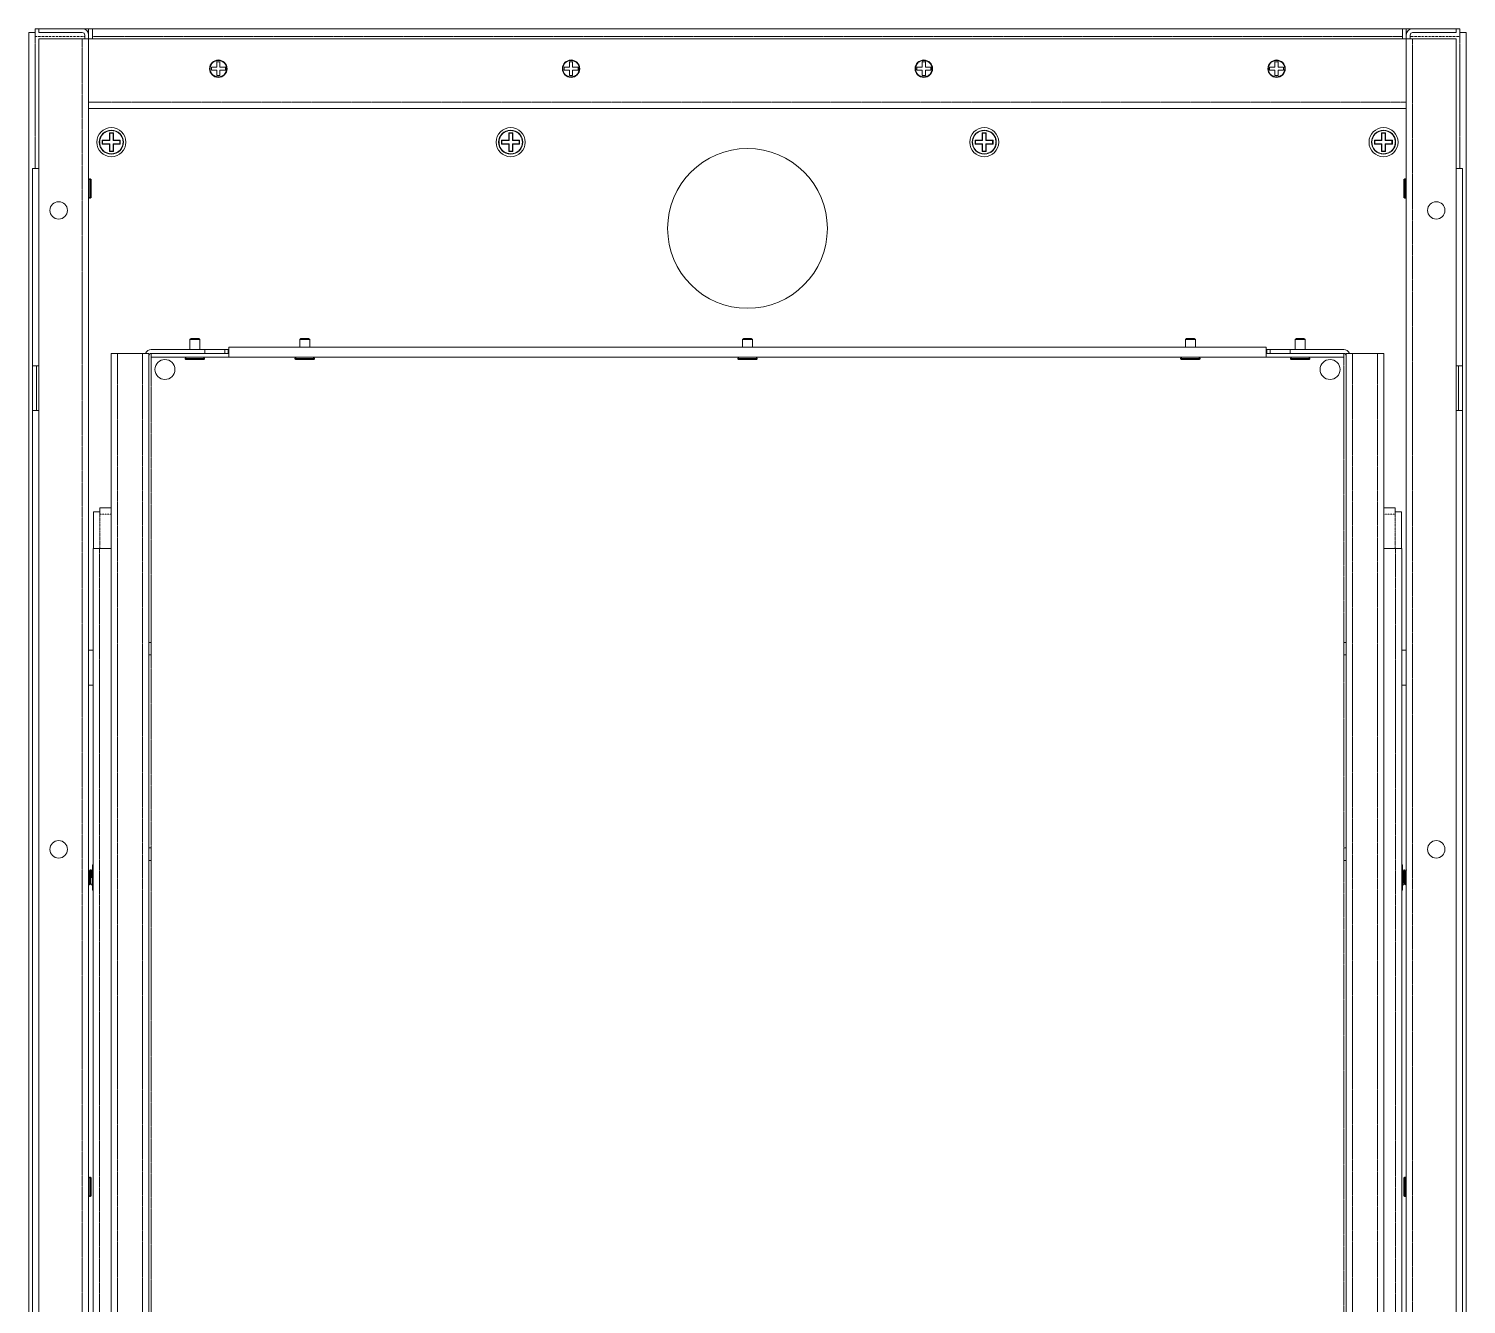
# Model space of a CAD drawing. Header units: millimetres. Extents: x 27602 to 523849, y 322139 to 568360.
# Drawn here: x 442431 to 460431, y 552182 to 568151 of the extents above; entities that cross this region are included whole.
import ezdxf

# ---------------------------------------------------------------- set-up
doc = ezdxf.new("R2010")
doc.units = ezdxf.units.MM
doc.linetypes.add('PHANTOM', pattern=[20, 10, -2, 2, -2, 2, -2])

msp = doc.modelspace()

# ---------------------------------------------------------------- linework, layer by layer
at = {"color": 7, "lineweight": 13, "ltscale": 0.03937}
for p, q in [((442431, 539901), (442431, 568103)), ((443229, 568151), (459633, 568151)), ((460431, 539901), (460431, 568103)), ((442556, 568026), (442556, 539401)), ((459681, 568026), (443181, 568026)), ((443181, 568026), (443181, 567230)), ((459681, 568026), (459681, 567230)), ((460306, 539401), (460306, 568026)), ((443181, 567230), (443181, 539276)), ((459602, 567151), (443260, 567151)), ((459681, 539276), (459681, 567151)), ((442479, 566401), (442479, 563932)), ((460383, 563932), (460383, 566401)), ((457928, 564165), (444935, 564165)), ((443464, 564087), (443464, 544151)), ((443935, 564056), (443935, 544151)), ((443966, 564087), (444935, 564087)), ((443966, 564039), (444935, 564039)), ((457928, 564039), (444935, 564039)), ((458897, 564087), (457928, 564087)), ((458897, 564039), (457928, 564039)), ((458928, 564056), (458928, 544151)), ((459399, 564087), (459399, 544151)), ((442479, 563370), (442479, 543932)), ((460383, 543932), (460383, 563370)), ((443238, 544151), (443238, 561643)), ((459625, 544151), (459625, 561643))]:
    msp.add_line(p, q, dxfattribs=at)
at = {"color": 7, "lineweight": 13, "ltscale": 0.001975}
for p, q in [((442431, 568103), (442510, 568103)), ((460352, 568103), (460431, 568103)), ((443102, 568026), (443181, 568026)), ((459760, 568026), (459681, 568026)), ((443181, 567151), (443181, 567230)), ((459681, 567151), (459681, 567230)), ((443260, 567151), (443181, 567151)), ((443260, 567151), (443181, 567151)), ((459681, 567151), (459602, 567151)), ((459681, 567151), (459602, 567151)), ((443543, 564087), (443464, 564087)), ((443935, 564087), (443856, 564087)), ((459007, 564087), (458928, 564087)), ((459399, 564087), (459320, 564087)), ((443323, 562103), (443244, 562103)), ((459619, 562103), (459540, 562103)), ((443238, 561643), (443317, 561643)), ((459546, 561643), (459625, 561643))]:
    msp.add_line(p, q, dxfattribs=at)
at = {"color": 7, "lineweight": 13, "ltscale": 0.000749243}
for p, q in [((442510, 568121), (442510, 568151)), ((460352, 568121), (460352, 568151))]:
    msp.add_line(p, q, dxfattribs=at)
at = {"color": 7, "lineweight": 13, "ltscale": 0.00115}
for p, q in [((442510, 568151), (442556, 568151)), ((443133, 568026), (443133, 568072)), ((443181, 568026), (443181, 568072)), ((459681, 568072), (459681, 568026)), ((459729, 568072), (459729, 568026))]:
    msp.add_line(p, q, dxfattribs=at)
at = {"color": 7, "lineweight": 13, "ltscale": 0.000450795}
msp.add_line((442510, 568103), (442510, 568121), dxfattribs=at)
at = {"color": 7, "lineweight": 13, "ltscale": 0.0012}
for p, q in [((442510, 568055), (442510, 568103)), ((442556, 568151), (442556, 568103)), ((443181, 568151), (443229, 568151)), ((459681, 568151), (459633, 568151)), ((460306, 568151), (460306, 568103)), ((460352, 568055), (460352, 568103)), ((444637, 564135), (444637, 564087)), ((444887, 564135), (444887, 564087)), ((444929, 564087), (444929, 564135)), ((457935, 564087), (457935, 564135)), ((457976, 564135), (457976, 564087)), ((458226, 564135), (458226, 564087)), ((443966, 564039), (443966, 564087)), ((458897, 564039), (458897, 564087))]:
    msp.add_line(p, q, dxfattribs=at)
at = {"color": 7, "lineweight": 13, "ltscale": 0.01365}
for p, q in [((442556, 568151), (443102, 568151)), ((442556, 568103), (443102, 568103)), ((460306, 568151), (459760, 568151)), ((460306, 568103), (459760, 568103)), ((442556, 568026), (443102, 568026)), ((460306, 568026), (459760, 568026))]:
    msp.add_line(p, q, dxfattribs=at)
at = {"color": 7, "lineweight": 13, "ltscale": 0.001928}
msp.add_line((443104, 568151), (443181, 568151), dxfattribs=at)
at = {"color": 7, "lineweight": 13, "ltscale": 0.003125}
for p, q in [((443181, 568026), (443181, 568151)), ((443229, 568026), (443229, 568151)), ((459633, 568026), (459633, 568151)), ((459681, 568026), (459681, 568151))]:
    msp.add_line(p, q, dxfattribs=at)
at = {"color": 7, "lineweight": 13, "ltscale": 0.001929}
msp.add_line((459681, 568151), (459758, 568151), dxfattribs=at)
at = {"color": 7, "lineweight": 13, "ltscale": 0.001149}
msp.add_line((460306, 568151), (460352, 568151), dxfattribs=at)
at = {"color": 7, "lineweight": 13, "ltscale": 0.001651}
msp.add_line((460352, 568055), (460352, 568121), dxfattribs=at)
at = {"color": 7, "linetype": 'PHANTOM', "lineweight": 13, "ltscale": 0.03937}
for p, q in [((442510, 566401), (442510, 568055)), ((443102, 568026), (443102, 539276)), ((443229, 568055), (459633, 568055)), ((459760, 539276), (459760, 568026)), ((460352, 566401), (460352, 568055)), ((459681, 567230), (443181, 567230)), ((443543, 564087), (443543, 544151)), ((443856, 564087), (443856, 544151)), ((443966, 564056), (443966, 544151)), ((458897, 564039), (458897, 544151)), ((459007, 564087), (459007, 544151)), ((459320, 564087), (459320, 544151)), ((443317, 544151), (443317, 561643)), ((459546, 544151), (459546, 561643))]:
    msp.add_line(p, q, dxfattribs=at)
at = {"color": 7, "linetype": 'PHANTOM', "lineweight": 13, "ltscale": 0.015576}
msp.add_line((442510, 568055), (443133, 568055), dxfattribs=at)
at = {"color": 7, "linetype": 'PHANTOM', "lineweight": 13, "ltscale": 0.015574}
msp.add_line((459729, 568055), (460352, 568055), dxfattribs=at)
at = {"color": 7, "lineweight": 13, "ltscale": 0.001687}
for p, q in [((444785, 567739), (444785, 567671)), ((444825, 567671), (444825, 567739)), ((449202, 567739), (449202, 567671)), ((449242, 567671), (449242, 567739)), ((453619, 567739), (453619, 567671)), ((453659, 567671), (453659, 567739)), ((458036, 567739), (458036, 567671)), ((458076, 567671), (458076, 567739)), ((444785, 567671), (444718, 567671)), ((444718, 567631), (444785, 567631)), ((449310, 567671), (449242, 567671)), ((449242, 567631), (449310, 567631)), ((458144, 567671), (458076, 567671)), ((458076, 567631), (458144, 567631))]:
    msp.add_line(p, q, dxfattribs=at)
at = {"color": 7, "lineweight": 13, "ltscale": 0.000999991}
for p, q in [((444825, 567739), (444785, 567739)), ((453659, 567739), (453619, 567739)), ((458076, 567739), (458036, 567739)), ((444718, 567671), (444718, 567631)), ((444785, 567564), (444825, 567564)), ((444893, 567631), (444893, 567671)), ((449135, 567671), (449135, 567631)), ((449310, 567631), (449310, 567671)), ((453552, 567671), (453552, 567631)), ((453619, 567564), (453659, 567564)), ((453727, 567631), (453727, 567671)), ((457969, 567671), (457969, 567631)), ((458036, 567564), (458076, 567564)), ((458144, 567631), (458144, 567671))]:
    msp.add_line(p, q, dxfattribs=at)
at = {"color": 7, "lineweight": 13, "ltscale": 0.001}
for p, q in [((449242, 567739), (449202, 567739)), ((449202, 567564), (449242, 567564))]:
    msp.add_line(p, q, dxfattribs=at)
at = {"color": 7, "lineweight": 13, "ltscale": 0.001688}
for p, q in [((444785, 567631), (444785, 567564)), ((444893, 567671), (444825, 567671)), ((444825, 567631), (444893, 567631)), ((444825, 567564), (444825, 567631)), ((449202, 567671), (449135, 567671)), ((449135, 567631), (449202, 567631)), ((449202, 567631), (449202, 567564)), ((449242, 567564), (449242, 567631)), ((453619, 567671), (453552, 567671)), ((453552, 567631), (453619, 567631)), ((453619, 567631), (453619, 567564)), ((453727, 567671), (453659, 567671)), ((453659, 567631), (453727, 567631)), ((453659, 567564), (453659, 567631)), ((458036, 567671), (457969, 567671)), ((457969, 567631), (458036, 567631)), ((458036, 567631), (458036, 567564)), ((458076, 567564), (458076, 567631))]:
    msp.add_line(p, q, dxfattribs=at)
at = {"color": 7, "lineweight": 13, "ltscale": 0.00225}
for p, q in [((443441, 566846), (443441, 566756)), ((443446, 566842), (443446, 566752)), ((443487, 566752), (443487, 566842)), ((443491, 566756), (443491, 566846)), ((448441, 566846), (448441, 566756)), ((448446, 566842), (448446, 566752)), ((448487, 566752), (448487, 566842)), ((448491, 566756), (448491, 566846)), ((454371, 566846), (454371, 566756)), ((454376, 566842), (454376, 566752)), ((454417, 566752), (454417, 566842)), ((454421, 566756), (454421, 566846)), ((459371, 566846), (459371, 566756)), ((459376, 566842), (459376, 566752)), ((459417, 566752), (459417, 566842)), ((459421, 566756), (459421, 566846)), ((443441, 566756), (443351, 566756)), ((443351, 566706), (443441, 566706)), ((443446, 566752), (443356, 566752)), ((443356, 566710), (443446, 566710)), ((443441, 566706), (443441, 566616)), ((443446, 566710), (443446, 566620)), ((443487, 566620), (443487, 566710)), ((443491, 566616), (443491, 566706)), ((448441, 566756), (448351, 566756)), ((448351, 566706), (448441, 566706)), ((448446, 566752), (448356, 566752)), ((448356, 566710), (448446, 566710)), ((448441, 566706), (448441, 566616)), ((448446, 566710), (448446, 566620)), ((448487, 566620), (448487, 566710)), ((448491, 566616), (448491, 566706)), ((454371, 566756), (454281, 566756)), ((454281, 566706), (454371, 566706)), ((454376, 566752), (454286, 566752)), ((454286, 566710), (454376, 566710)), ((454371, 566706), (454371, 566616)), ((454376, 566710), (454376, 566620)), ((454417, 566620), (454417, 566710)), ((454421, 566616), (454421, 566706)), ((459371, 566756), (459281, 566756)), ((459281, 566706), (459371, 566706)), ((459376, 566752), (459286, 566752)), ((459286, 566710), (459376, 566710)), ((459371, 566706), (459371, 566616)), ((459376, 566710), (459376, 566620)), ((459417, 566620), (459417, 566710)), ((459421, 566616), (459421, 566706))]:
    msp.add_line(p, q, dxfattribs=at)
at = {"color": 7, "lineweight": 13, "ltscale": 0.00125}
for p, q in [((443491, 566846), (443441, 566846)), ((448491, 566846), (448441, 566846)), ((454421, 566846), (454371, 566846)), ((459421, 566846), (459371, 566846)), ((443351, 566756), (443351, 566706)), ((443576, 566706), (443576, 566756)), ((448351, 566756), (448351, 566706)), ((448576, 566706), (448576, 566756)), ((454281, 566756), (454281, 566706)), ((454506, 566706), (454506, 566756)), ((459281, 566756), (459281, 566706)), ((459506, 566706), (459506, 566756)), ((443441, 566616), (443491, 566616)), ((448441, 566616), (448491, 566616)), ((454371, 566616), (454421, 566616)), ((459371, 566616), (459421, 566616))]:
    msp.add_line(p, q, dxfattribs=at)
at = {"color": 7, "lineweight": 13, "ltscale": 0.000154729}
for p, q in [((443441, 566846), (443446, 566842)), ((443491, 566846), (443487, 566842)), ((448491, 566846), (448487, 566842)), ((454371, 566846), (454376, 566842)), ((443441, 566706), (443446, 566710)), ((443491, 566706), (443487, 566710)), ((443576, 566706), (443571, 566710)), ((448351, 566706), (448356, 566710)), ((448491, 566706), (448487, 566710)), ((448576, 566706), (448571, 566710)), ((454371, 566706), (454376, 566710)), ((454506, 566706), (454501, 566710))]:
    msp.add_line(p, q, dxfattribs=at)
at = {"color": 7, "lineweight": 13, "ltscale": 0.001031}
for p, q in [((443487, 566842), (443446, 566842)), ((448487, 566842), (448446, 566842)), ((454417, 566842), (454376, 566842)), ((459417, 566842), (459376, 566842)), ((443356, 566752), (443356, 566710)), ((443571, 566710), (443571, 566752)), ((448356, 566752), (448356, 566710)), ((448571, 566710), (448571, 566752)), ((454286, 566752), (454286, 566710)), ((454501, 566710), (454501, 566752)), ((459286, 566752), (459286, 566710)), ((459501, 566710), (459501, 566752)), ((443446, 566620), (443487, 566620)), ((448446, 566620), (448487, 566620)), ((454376, 566620), (454417, 566620)), ((459376, 566620), (459417, 566620))]:
    msp.add_line(p, q, dxfattribs=at)
at = {"color": 7, "lineweight": 13, "ltscale": 0.000154707}
for p, q in [((448441, 566846), (448446, 566842)), ((454421, 566846), (454417, 566842)), ((459421, 566846), (459417, 566842)), ((448441, 566706), (448446, 566710)), ((454281, 566706), (454286, 566710)), ((454421, 566706), (454417, 566710)), ((459281, 566706), (459286, 566710)), ((459421, 566706), (459417, 566710))]:
    msp.add_line(p, q, dxfattribs=at)
at = {"color": 7, "lineweight": 13, "ltscale": 0.00015475}
for p, q in [((459371, 566846), (459376, 566842)), ((459371, 566706), (459376, 566710)), ((459506, 566706), (459501, 566710))]:
    msp.add_line(p, q, dxfattribs=at)
at = {"color": 7, "lineweight": 13, "ltscale": 0.000154633}
msp.add_line((443351, 566756), (443356, 566752), dxfattribs=at)
at = {"color": 7, "lineweight": 13, "ltscale": 0.000154718}
msp.add_line((443351, 566706), (443356, 566710), dxfattribs=at)
at = {"color": 7, "lineweight": 13, "ltscale": 0.000154644}
for p, q in [((443441, 566756), (443446, 566752)), ((443491, 566756), (443487, 566752)), ((443576, 566756), (443571, 566752)), ((448351, 566756), (448356, 566752)), ((448491, 566756), (448487, 566752)), ((448576, 566756), (448571, 566752)), ((454371, 566756), (454376, 566752)), ((454506, 566756), (454501, 566752)), ((443441, 566616), (443446, 566620)), ((443491, 566616), (443487, 566620)), ((448491, 566616), (448487, 566620)), ((454371, 566616), (454376, 566620))]:
    msp.add_line(p, q, dxfattribs=at)
at = {"color": 7, "lineweight": 13, "ltscale": 0.002107}
for p, q in [((443571, 566752), (443487, 566752)), ((443487, 566710), (443571, 566710)), ((443576, 566756), (443491, 566756)), ((443491, 566706), (443576, 566706)), ((448571, 566752), (448487, 566752)), ((448487, 566710), (448571, 566710)), ((448576, 566756), (448491, 566756)), ((448491, 566706), (448576, 566706)), ((454501, 566752), (454417, 566752)), ((454417, 566710), (454501, 566710)), ((454506, 566756), (454421, 566756)), ((454421, 566706), (454506, 566706)), ((459501, 566752), (459417, 566752)), ((459417, 566710), (459501, 566710)), ((459506, 566756), (459421, 566756)), ((459421, 566706), (459506, 566706))]:
    msp.add_line(p, q, dxfattribs=at)
at = {"color": 7, "lineweight": 13, "ltscale": 0.000154623}
for p, q in [((448441, 566756), (448446, 566752)), ((454281, 566756), (454286, 566752)), ((454421, 566756), (454417, 566752)), ((459281, 566756), (459286, 566752)), ((459421, 566756), (459417, 566752)), ((448441, 566616), (448446, 566620)), ((454421, 566616), (454417, 566620)), ((459421, 566616), (459417, 566620))]:
    msp.add_line(p, q, dxfattribs=at)
at = {"color": 7, "lineweight": 13, "ltscale": 0.000154665}
for p, q in [((459371, 566756), (459376, 566752)), ((459506, 566756), (459501, 566752)), ((459371, 566616), (459376, 566620))]:
    msp.add_line(p, q, dxfattribs=at)
at = {"color": 7, "lineweight": 13, "ltscale": 0.001925}
for p, q in [((442556, 566401), (442479, 566401)), ((460306, 566401), (460383, 566401)), ((442556, 563932), (442479, 563932)), ((460306, 563932), (460383, 563932)), ((442556, 563370), (442479, 563370)), ((460306, 563370), (460383, 563370))]:
    msp.add_line(p, q, dxfattribs=at)
at = {"color": 7, "lineweight": 13, "ltscale": 0.0005304}
for p, q in [((443181, 566259), (443196, 566274)), ((443181, 566044), (443196, 566029))]:
    msp.add_line(p, q, dxfattribs=at)
at = {"color": 7, "lineweight": 13, "ltscale": 0.000124999}
for p, q in [((443201, 566274), (443196, 566274)), ((443201, 566029), (443196, 566029)), ((443201, 553774), (443196, 553774)), ((443201, 553529), (443196, 553529))]:
    msp.add_line(p, q, dxfattribs=at)
at = {"color": 7, "lineweight": 13, "ltscale": 0.006125}
for p, q in [((443196, 566274), (443196, 566029)), ((443201, 566274), (443201, 566029)), ((459661, 566029), (459661, 566274)), ((459666, 566029), (459666, 566274)), ((443196, 553774), (443196, 553529)), ((443201, 553774), (443201, 553529)), ((459661, 553529), (459661, 553774)), ((459666, 553529), (459666, 553774))]:
    msp.add_line(p, q, dxfattribs=at)
at = {"color": 7, "lineweight": 13, "ltscale": 0.000353582}
for p, q in [((443211, 566264), (443201, 566274)), ((443211, 566039), (443201, 566029))]:
    msp.add_line(p, q, dxfattribs=at)
at = {"color": 7, "lineweight": 13, "ltscale": 0.005625}
for p, q in [((443211, 566264), (443211, 566039)), ((459651, 566039), (459651, 566264)), ((443211, 553764), (443211, 553539)), ((459651, 553539), (459651, 553764))]:
    msp.add_line(p, q, dxfattribs=at)
at = {"color": 7, "lineweight": 13, "ltscale": 0.00035355}
for p, q in [((459651, 566264), (459661, 566274)), ((459651, 566039), (459661, 566029))]:
    msp.add_line(p, q, dxfattribs=at)
at = {"color": 7, "lineweight": 13, "ltscale": 0.000125014}
for p, q in [((459661, 566274), (459666, 566274)), ((459661, 566029), (459666, 566029)), ((459661, 553774), (459666, 553774)), ((459661, 553529), (459666, 553529))]:
    msp.add_line(p, q, dxfattribs=at)
at = {"color": 7, "lineweight": 13, "ltscale": 0.000530389}
for p, q in [((459681, 566259), (459666, 566274)), ((459681, 566044), (459666, 566029))]:
    msp.add_line(p, q, dxfattribs=at)
at = {"color": 7, "lineweight": 13, "ltscale": 0.005375}
for p, q in [((459681, 566044), (459681, 566259)), ((459681, 553544), (459681, 553759))]:
    msp.add_line(p, q, dxfattribs=at)
at = {"color": 7, "lineweight": 13, "ltscale": 0.016775}
for p, q in [((443966, 564135), (444637, 564135)), ((458226, 564135), (458897, 564135)), ((443966, 564087), (444637, 564087)), ((458226, 564087), (458897, 564087))]:
    msp.add_line(p, q, dxfattribs=at)
at = {"color": 7, "lineweight": 13, "ltscale": 0.000530315}
for p, q in [((444464, 564274), (444449, 564259)), ((443181, 553759), (443196, 553774)), ((443181, 553544), (443196, 553529))]:
    msp.add_line(p, q, dxfattribs=at)
at = {"color": 7, "lineweight": 13, "ltscale": 0.001562}
for p, q in [((444512, 564259), (444449, 564259)), ((445886, 564259), (445824, 564259)), ((451431, 564259), (451369, 564259)), ((451494, 564259), (451431, 564259)), ((457039, 564259), (456976, 564259))]:
    msp.add_line(p, q, dxfattribs=at)
at = {"color": 7, "lineweight": 13, "ltscale": 0.0031}
for p, q in [((444449, 564135), (444449, 564259)), ((444574, 564135), (444574, 564259)), ((458289, 564135), (458289, 564259)), ((458414, 564135), (458414, 564259))]:
    msp.add_line(p, q, dxfattribs=at)
at = {"color": 7, "lineweight": 13, "ltscale": 0.001187}
for p, q in [((444512, 564274), (444464, 564274)), ((445886, 564274), (445839, 564274)), ((456976, 564274), (456929, 564274)), ((457024, 564274), (456976, 564274)), ((458399, 564274), (458351, 564274))]:
    msp.add_line(p, q, dxfattribs=at)
at = {"color": 7, "lineweight": 13, "ltscale": 0.001188}
for p, q in [((444559, 564274), (444512, 564274)), ((445934, 564274), (445886, 564274)), ((451431, 564274), (451384, 564274)), ((451479, 564274), (451431, 564274)), ((458351, 564274), (458304, 564274))]:
    msp.add_line(p, q, dxfattribs=at)
at = {"color": 7, "lineweight": 13, "ltscale": 0.001563}
for p, q in [((444574, 564259), (444512, 564259)), ((445949, 564259), (445886, 564259)), ((456976, 564259), (456914, 564259)), ((458351, 564259), (458289, 564259)), ((458414, 564259), (458351, 564259))]:
    msp.add_line(p, q, dxfattribs=at)
at = {"color": 7, "lineweight": 13, "ltscale": 0.000530325}
for p, q in [((444559, 564274), (444574, 564259)), ((445934, 564274), (445949, 564259)), ((444404, 564039), (444389, 564024)), ((445779, 564039), (445764, 564024)), ((451324, 564039), (451309, 564024)), ((451539, 564039), (451554, 564024))]:
    msp.add_line(p, q, dxfattribs=at)
at = {"color": 7, "lineweight": 13, "ltscale": 0.00625}
for p, q in [((444637, 564135), (444887, 564135)), ((458226, 564135), (457976, 564135))]:
    msp.add_line(p, q, dxfattribs=at)
at = {"color": 7, "lineweight": 13, "ltscale": 0.001042}
for p, q in [((444887, 564135), (444929, 564135)), ((457935, 564135), (457976, 564135))]:
    msp.add_line(p, q, dxfattribs=at)
at = {"color": 7, "lineweight": 13, "ltscale": 0.000157634}
for p, q in [((444929, 564135), (444935, 564135)), ((457928, 564135), (457935, 564135))]:
    msp.add_line(p, q, dxfattribs=at)
at = {"color": 7, "lineweight": 13, "ltscale": 0.00315}
for p, q in [((444935, 564165), (444935, 564039)), ((457928, 564165), (457928, 564039))]:
    msp.add_line(p, q, dxfattribs=at)
at = {"color": 7, "lineweight": 13, "ltscale": 0.000530304}
for p, q in [((445839, 564274), (445824, 564259)), ((451384, 564274), (451369, 564259)), ((451479, 564274), (451494, 564259)), ((457024, 564274), (457039, 564259)), ((458304, 564274), (458289, 564259)), ((444619, 564039), (444634, 564024)), ((445994, 564039), (446009, 564024)), ((456869, 564039), (456854, 564024)), ((459681, 553759), (459666, 553774)), ((459681, 553544), (459666, 553529))]:
    msp.add_line(p, q, dxfattribs=at)
at = {"color": 7, "lineweight": 13, "ltscale": 0.00235}
for p, q in [((445824, 564165), (445824, 564259)), ((445949, 564165), (445949, 564259)), ((451369, 564165), (451369, 564259)), ((451494, 564165), (451494, 564259)), ((456914, 564165), (456914, 564259)), ((457039, 564165), (457039, 564259))]:
    msp.add_line(p, q, dxfattribs=at)
at = {"color": 7, "lineweight": 13, "ltscale": 0.000530347}
for p, q in [((456929, 564274), (456914, 564259)), ((458399, 564274), (458414, 564259)), ((457084, 564039), (457099, 564024)), ((458244, 564039), (458229, 564024)), ((458459, 564039), (458474, 564024))]:
    msp.add_line(p, q, dxfattribs=at)
at = {"color": 7, "lineweight": 13, "ltscale": 0.007825}
for p, q in [((443543, 564087), (443856, 564087)), ((459007, 564087), (459320, 564087))]:
    msp.add_line(p, q, dxfattribs=at)
at = {"color": 7, "lineweight": 13, "ltscale": 0.000775074}
for p, q in [((443935, 564087), (443935, 564056)), ((458928, 564087), (458928, 564056))]:
    msp.add_line(p, q, dxfattribs=at)
at = {"color": 7, "lineweight": 13, "ltscale": 0.003062}
for p, q in [((444512, 564024), (444389, 564024)), ((444512, 564019), (444389, 564019)), ((445886, 564024), (445764, 564024)), ((445886, 564019), (445764, 564019))]:
    msp.add_line(p, q, dxfattribs=at)
at = {"color": 7, "lineweight": 13, "ltscale": 0.000125074}
for p, q in [((444389, 564019), (444389, 564024)), ((444634, 564019), (444634, 564024)), ((445764, 564019), (445764, 564024)), ((446009, 564019), (446009, 564024)), ((451309, 564019), (451309, 564024)), ((451554, 564019), (451554, 564024)), ((456854, 564019), (456854, 564024)), ((457099, 564019), (457099, 564024)), ((458229, 564019), (458229, 564024)), ((458474, 564019), (458474, 564024))]:
    msp.add_line(p, q, dxfattribs=at)
at = {"color": 7, "lineweight": 13, "ltscale": 0.000353497}
for p, q in [((444399, 564009), (444389, 564019)), ((443211, 553764), (443201, 553774)), ((443211, 553539), (443201, 553529))]:
    msp.add_line(p, q, dxfattribs=at)
at = {"color": 7, "lineweight": 13, "ltscale": 0.002812}
for p, q in [((444512, 564009), (444399, 564009)), ((445886, 564009), (445774, 564009)), ((456976, 564009), (456864, 564009)), ((457089, 564009), (456976, 564009)), ((458351, 564009), (458239, 564009)), ((458464, 564009), (458351, 564009))]:
    msp.add_line(p, q, dxfattribs=at)
at = {"color": 7, "lineweight": 13, "ltscale": 0.002687}
for p, q in [((444512, 564039), (444404, 564039)), ((445886, 564039), (445779, 564039)), ((451431, 564039), (451324, 564039)), ((451539, 564039), (451431, 564039)), ((457084, 564039), (456976, 564039)), ((458351, 564039), (458244, 564039)), ((458459, 564039), (458351, 564039))]:
    msp.add_line(p, q, dxfattribs=at)
at = {"color": 7, "lineweight": 13, "ltscale": 0.002688}
for p, q in [((444619, 564039), (444512, 564039)), ((445994, 564039), (445886, 564039)), ((456976, 564039), (456869, 564039))]:
    msp.add_line(p, q, dxfattribs=at)
at = {"color": 7, "lineweight": 13, "ltscale": 0.003063}
for p, q in [((444634, 564024), (444512, 564024)), ((444634, 564019), (444512, 564019)), ((446009, 564024), (445886, 564024)), ((446009, 564019), (445886, 564019)), ((451431, 564024), (451309, 564024)), ((451431, 564019), (451309, 564019)), ((451554, 564024), (451431, 564024)), ((451554, 564019), (451431, 564019)), ((456976, 564024), (456854, 564024)), ((456976, 564019), (456854, 564019)), ((457099, 564024), (456976, 564024)), ((457099, 564019), (456976, 564019)), ((458351, 564024), (458229, 564024)), ((458351, 564019), (458229, 564019)), ((458474, 564024), (458351, 564024)), ((458474, 564019), (458351, 564019))]:
    msp.add_line(p, q, dxfattribs=at)
at = {"color": 7, "lineweight": 13, "ltscale": 0.002813}
for p, q in [((444624, 564009), (444512, 564009)), ((445999, 564009), (445886, 564009)), ((451431, 564009), (451319, 564009)), ((451544, 564009), (451431, 564009))]:
    msp.add_line(p, q, dxfattribs=at)
at = {"color": 7, "lineweight": 13, "ltscale": 0.000353487}
for p, q in [((444624, 564009), (444634, 564019)), ((445774, 564009), (445764, 564019)), ((445999, 564009), (446009, 564019)), ((451319, 564009), (451309, 564019)), ((451544, 564009), (451554, 564019))]:
    msp.add_line(p, q, dxfattribs=at)
at = {"color": 7, "lineweight": 13, "ltscale": 0.000374922}
msp.add_line((444637, 564087), (444652, 564087), dxfattribs=at)
at = {"color": 7, "lineweight": 13, "ltscale": 0.000353508}
for p, q in [((456864, 564009), (456854, 564019)), ((457089, 564009), (457099, 564019)), ((458239, 564009), (458229, 564019)), ((458464, 564009), (458474, 564019))]:
    msp.add_line(p, q, dxfattribs=at)
at = {"color": 7, "lineweight": 13, "ltscale": 0.000375042}
msp.add_line((458226, 564087), (458211, 564087), dxfattribs=at)
at = {"color": 7, "lineweight": 13, "ltscale": 0.014063}
for p, q in [((442479, 563370), (442479, 563932)), ((442527, 563370), (442527, 563932)), ((460335, 563932), (460335, 563370)), ((460383, 563932), (460383, 563370))]:
    msp.add_line(p, q, dxfattribs=at)
at = {"color": 7, "lineweight": 13, "ltscale": 0.000748882}
for p, q in [((443323, 562121), (443323, 562151)), ((459540, 562121), (459540, 562151))]:
    msp.add_line(p, q, dxfattribs=at)
at = {"color": 7, "lineweight": 13, "ltscale": 0.003525}
msp.add_line((443323, 562151), (443464, 562151), dxfattribs=at)
at = {"color": 7, "lineweight": 13, "ltscale": 0.003512}
msp.add_line((459399, 562151), (459540, 562151), dxfattribs=at)
at = {"color": 7, "lineweight": 13, "ltscale": 0.011512}
for p, q in [((443244, 562103), (443244, 561643)), ((459619, 562103), (459619, 561643))]:
    msp.add_line(p, q, dxfattribs=at)
at = {"color": 7, "lineweight": 13, "ltscale": 0.000451156}
msp.add_line((443323, 562103), (443323, 562121), dxfattribs=at)
at = {"color": 7, "lineweight": 13, "ltscale": 0.000774954}
for p, q in [((443323, 562103), (443323, 562072)), ((459540, 562103), (459540, 562072))]:
    msp.add_line(p, q, dxfattribs=at)
at = {"color": 7, "linetype": 'PHANTOM', "lineweight": 13, "ltscale": 0.010737}
for p, q in [((443323, 562072), (443323, 561643)), ((459540, 562072), (459540, 561643))]:
    msp.add_line(p, q, dxfattribs=at)
at = {"color": 7, "linetype": 'PHANTOM', "lineweight": 13, "ltscale": 0.003525}
msp.add_line((443323, 562072), (443464, 562072), dxfattribs=at)
at = {"color": 7, "linetype": 'PHANTOM', "lineweight": 13, "ltscale": 0.003512}
msp.add_line((459399, 562072), (459540, 562072), dxfattribs=at)
at = {"color": 7, "lineweight": 13, "ltscale": 0.001226}
msp.add_line((459540, 562072), (459540, 562121), dxfattribs=at)
at = {"color": 7, "lineweight": 13, "ltscale": 0.003675}
for p, q in [((443464, 561643), (443317, 561643)), ((459546, 561643), (459399, 561643))]:
    msp.add_line(p, q, dxfattribs=at)
at = {"color": 7, "lineweight": 13, "ltscale": 0.001413}
for p, q in [((443238, 560370), (443181, 560370)), ((443238, 559933), (443181, 559933))]:
    msp.add_line(p, q, dxfattribs=at)
at = {"color": 7, "lineweight": 13, "ltscale": 0.000699967}
for p, q in [((443963, 560467), (443935, 560467)), ((443963, 560311), (443935, 560311)), ((443963, 557894), (443935, 557894)), ((443963, 557738), (443935, 557738))]:
    msp.add_line(p, q, dxfattribs=at)
at = {"color": 7, "lineweight": 13, "ltscale": 0.0039}
for p, q in [((443963, 560467), (443963, 560311)), ((458900, 560467), (458900, 560311)), ((443963, 557894), (443963, 557738)), ((458900, 557894), (458900, 557738))]:
    msp.add_line(p, q, dxfattribs=at)
at = {"color": 7, "lineweight": 13, "ltscale": 0.000700042}
for p, q in [((458900, 560467), (458928, 560467)), ((458900, 560311), (458928, 560311)), ((458900, 557894), (458928, 557894)), ((458900, 557738), (458928, 557738))]:
    msp.add_line(p, q, dxfattribs=at)
at = {"color": 7, "lineweight": 13, "ltscale": 0.0014}
for p, q in [((459625, 560370), (459681, 560370)), ((459625, 559933), (459681, 559933))]:
    msp.add_line(p, q, dxfattribs=at)
at = {"color": 7, "lineweight": 13, "ltscale": 0.005463}
for p, q in [((459681, 560151), (459681, 560370)), ((459681, 559933), (459681, 560151))]:
    msp.add_line(p, q, dxfattribs=at)
at = {"color": 7, "lineweight": 13, "ltscale": 0.003987}
for p, q in [((443230, 557525), (443230, 557685)), ((459633, 557685), (459633, 557525))]:
    msp.add_line(p, q, dxfattribs=at)
at = {"color": 7, "lineweight": 13, "ltscale": 0.000200016}
for p, q in [((443230, 557685), (443238, 557685)), ((443230, 557366), (443238, 557366))]:
    msp.add_line(p, q, dxfattribs=at)
at = {"color": 7, "lineweight": 13, "ltscale": 0.000199986}
for p, q in [((459633, 557685), (459625, 557685)), ((459633, 557366), (459625, 557366))]:
    msp.add_line(p, q, dxfattribs=at)
at = {"color": 7, "lineweight": 13, "ltscale": 2.49307e-05}
msp.add_line((443182, 557619), (443181, 557619), dxfattribs=at)
at = {"color": 7, "lineweight": 13, "ltscale": 7.08676e-06}
msp.add_line((443183, 557619), (443182, 557619), dxfattribs=at)
at = {"color": 7, "lineweight": 13, "ltscale": 0.000501597}
for p, q in [((443193, 557602), (443183, 557619)), ((443213, 557431), (443203, 557449))]:
    msp.add_line(p, q, dxfattribs=at)
at = {"color": 7, "lineweight": 13, "ltscale": 0.000487857}
for p, q in [((443202, 557619), (443192, 557602)), ((443203, 557448), (443194, 557431))]:
    msp.add_line(p, q, dxfattribs=at)
at = {"color": 7, "lineweight": 13, "ltscale": 7.87899e-06}
msp.add_line((443202, 557619), (443202, 557619), dxfattribs=at)
at = {"color": 7, "lineweight": 13, "ltscale": 5.00116e-05}
for p, q in [((443204, 557619), (443202, 557619)), ((443193, 557431), (443191, 557431))]:
    msp.add_line(p, q, dxfattribs=at)
at = {"color": 7, "lineweight": 13, "ltscale": 0.000501642}
for p, q in [((443215, 557602), (443205, 557619)), ((459639, 557619), (459649, 557602))]:
    msp.add_line(p, q, dxfattribs=at)
at = {"color": 7, "lineweight": 13, "ltscale": 0.000499996}
msp.add_line((443230, 557525), (443210, 557525), dxfattribs=at)
at = {"color": 7, "lineweight": 13, "ltscale": 0.000488289}
msp.add_line((443224, 557619), (443214, 557602), dxfattribs=at)
at = {"color": 7, "lineweight": 13, "ltscale": 0.000137494}
msp.add_line((443230, 557619), (443224, 557619), dxfattribs=at)
at = {"color": 7, "lineweight": 13, "ltscale": 0.003988}
for p, q in [((443230, 557366), (443230, 557525)), ((459633, 557525), (459633, 557366))]:
    msp.add_line(p, q, dxfattribs=at)
at = {"color": 7, "lineweight": 13, "ltscale": 0.000137509}
msp.add_line((459633, 557619), (459639, 557619), dxfattribs=at)
at = {"color": 7, "lineweight": 13, "ltscale": 0.000488721}
msp.add_line((459649, 557602), (459659, 557619), dxfattribs=at)
at = {"color": 7, "lineweight": 13, "ltscale": 4.99815e-05}
msp.add_line((459659, 557619), (459661, 557619), dxfattribs=at)
at = {"color": 7, "lineweight": 13, "ltscale": 7.86786e-06}
msp.add_line((459661, 557619), (459661, 557619), dxfattribs=at)
at = {"color": 7, "lineweight": 13, "ltscale": 0.000501448}
msp.add_line((459661, 557619), (459671, 557602), dxfattribs=at)
at = {"color": 7, "lineweight": 13, "ltscale": 0.000488527}
msp.add_line((459671, 557602), (459681, 557619), dxfattribs=at)
at = {"color": 7, "lineweight": 13, "ltscale": 7.10932e-06}
msp.add_line((459681, 557619), (459681, 557619), dxfattribs=at)
at = {"color": 7, "lineweight": 13, "ltscale": 1.26155e-05}
msp.add_line((459681, 557619), (459681, 557619), dxfattribs=at)
at = {"color": 7, "lineweight": 13, "ltscale": 0.000488714}
msp.add_line((443191, 557431), (443181, 557448), dxfattribs=at)
at = {"color": 7, "lineweight": 13, "ltscale": 7.49361e-06}
for p, q in [((443191, 557431), (443191, 557431)), ((459672, 557431), (459672, 557431))]:
    msp.add_line(p, q, dxfattribs=at)
at = {"color": 7, "lineweight": 13, "ltscale": 7.09948e-06}
msp.add_line((443213, 557431), (443213, 557431), dxfattribs=at)
at = {"color": 7, "lineweight": 13, "ltscale": 0.000412498}
msp.add_line((443230, 557431), (443213, 557431), dxfattribs=at)
at = {"color": 7, "lineweight": 13, "ltscale": 0.000412468}
msp.add_line((459633, 557431), (459650, 557431), dxfattribs=at)
at = {"color": 7, "lineweight": 13, "ltscale": 0.000488587}
msp.add_line((459650, 557431), (459660, 557448), dxfattribs=at)
at = {"color": 7, "lineweight": 13, "ltscale": 7.1225e-06}
msp.add_line((459650, 557431), (459650, 557431), dxfattribs=at)
at = {"color": 7, "lineweight": 13, "ltscale": 0.000501478}
msp.add_line((459660, 557449), (459670, 557431), dxfattribs=at)
at = {"color": 7, "lineweight": 13, "ltscale": 5.00416e-05}
msp.add_line((459670, 557431), (459672, 557431), dxfattribs=at)
at = {"color": 7, "lineweight": 13, "ltscale": 0.000464147}
msp.add_line((459672, 557431), (459681, 557447), dxfattribs=at)
at = {"color": 7, "lineweight": 13, "ltscale": 0.000353465}
for p, q in [((459651, 553764), (459661, 553774)), ((459651, 553539), (459661, 553529))]:
    msp.add_line(p, q, dxfattribs=at)
at = {"color": 7, "lineweight": 13, "ltscale": 0.03937}
for points in [[(443181, 557615), (443183, 557587), (443186, 557525)], [(443188, 557525), (443185, 557601), (443183, 557618), (443183, 557619), (443183, 557619)], [(443186, 557525), (443189, 557452), (443191, 557433), (443191, 557432), (443191, 557431)], [(443193, 557431), (443193, 557431), (443193, 557431), (443193, 557431), (443193, 557432), (443193, 557433), (443190, 557467), (443188, 557525)], [(443203, 557449), (443203, 557449), (443203, 557450), (443201, 557459), (443198, 557517), (443195, 557576), (443193, 557600), (443193, 557601), (443193, 557602)], [(443202, 557619), (443202, 557619), (443202, 557619), (443203, 557619), (443203, 557619), (443203, 557617), (443204, 557607), (443207, 557549), (443208, 557525)], [(443210, 557525), (443207, 557600), (443205, 557615), (443205, 557618), (443205, 557619)], [(443208, 557525), (443210, 557466), (443212, 557436), (443213, 557432), (443213, 557431)], [(443220, 557525), (443218, 557568), (443216, 557592), (443215, 557600), (443215, 557601), (443215, 557602)], [(443224, 557619), (443224, 557619), (443224, 557619), (443225, 557619), (443225, 557618), (443226, 557613), (443228, 557564), (443230, 557525)], [(459644, 557525), (459641, 557602), (459639, 557618), (459639, 557619), (459639, 557619)], [(459650, 557431), (459650, 557431), (459650, 557431), (459650, 557431), (459649, 557432), (459649, 557433), (459647, 557465), (459644, 557525)], [(459649, 557602), (459649, 557601), (459650, 557599), (459651, 557585), (459654, 557522), (459658, 557463), (459659, 557453), (459659, 557449), (459660, 557449)], [(459659, 557619), (459659, 557618), (459660, 557615), (459661, 557603), (459663, 557550), (459664, 557525)], [(459666, 557525), (459664, 557592), (459663, 557608), (459662, 557617), (459661, 557619), (459661, 557619)], [(459664, 557525), (459667, 557454), (459669, 557433), (459669, 557432), (459670, 557431)], [(459672, 557431), (459672, 557431), (459672, 557431), (459672, 557431), (459671, 557433), (459669, 557463), (459666, 557525)], [(459671, 557602), (459671, 557601), (459672, 557598), (459674, 557574), (459678, 557491), (459680, 557458), (459681, 557451), (459681, 557449)]]:
    msp.add_lwpolyline(points, dxfattribs=at)
for centre, radius in [((444805, 567651), 109), ((449222, 567651), 109), ((453639, 567651), 109), ((458056, 567651), 109), ((443466, 566731), 182), ((448466, 566731), 182), ((454396, 566731), 182), ((459396, 566731), 182), ((451431, 565651), 1000), ((442806, 565877), 109), ((460056, 565877), 109), ((444137, 563885), 125), ((458726, 563885), 125), ((442806, 557877), 109), ((460056, 557877), 109)]:
    msp.add_circle(centre, radius, dxfattribs=at)
at = {"color": 7, "linetype": 'PHANTOM', "lineweight": 13, "ltscale": 0.03937}
for centre, radius in [((444805, 567651), 102), ((449222, 567651), 102), ((453639, 567651), 102), ((458056, 567651), 102), ((443466, 566731), 146), ((448466, 566731), 146), ((454396, 566731), 146), ((459396, 566731), 146)]:
    msp.add_circle(centre, radius, dxfattribs=at)
at = {"color": 7, "lineweight": 13, "ltscale": 0.03937}
for centre, radius, start, end in [((443102, 568072), 79, 0, 90), ((443102, 568072), 31, 0, 90), ((459760, 568072), 79, 90, 180), ((459760, 568072), 31, 90, 180), ((443466, 566731), 151, 360, 180), ((448466, 566731), 151, 360, 180), ((454396, 566731), 151, 360, 180), ((459396, 566731), 151, 360, 180), ((443466, 566731), 151, 180, 0), ((448466, 566731), 151, 180, 0), ((454396, 566731), 151, 180, 0), ((459396, 566731), 151, 180, 0), ((443966, 564056), 79, 90, 156.8958), ((458897, 564056), 79, 23.1042, 90), ((443966, 564056), 31, 90, 180), ((458897, 564056), 31, 0, 90), ((443204, 557619), 0.265, 15.6486, 83.1166), ((443224, 557619), 0.337, 105.0435, 162.0043), ((459639, 557619), 0.337, 17.9957, 74.9565), ((459659, 557619), 0.265, 96.8834, 164.3514), ((459680, 557618), 1.3, 1.0638, 49.4539), ((443193, 557431), 0.34, 285.2374, 342.2483), ((459670, 557431), 0.34, 197.7517, 254.7626)]:
    msp.add_arc(centre, radius, start, end, dxfattribs=at)

doc.saveas('drawing.dxf')
